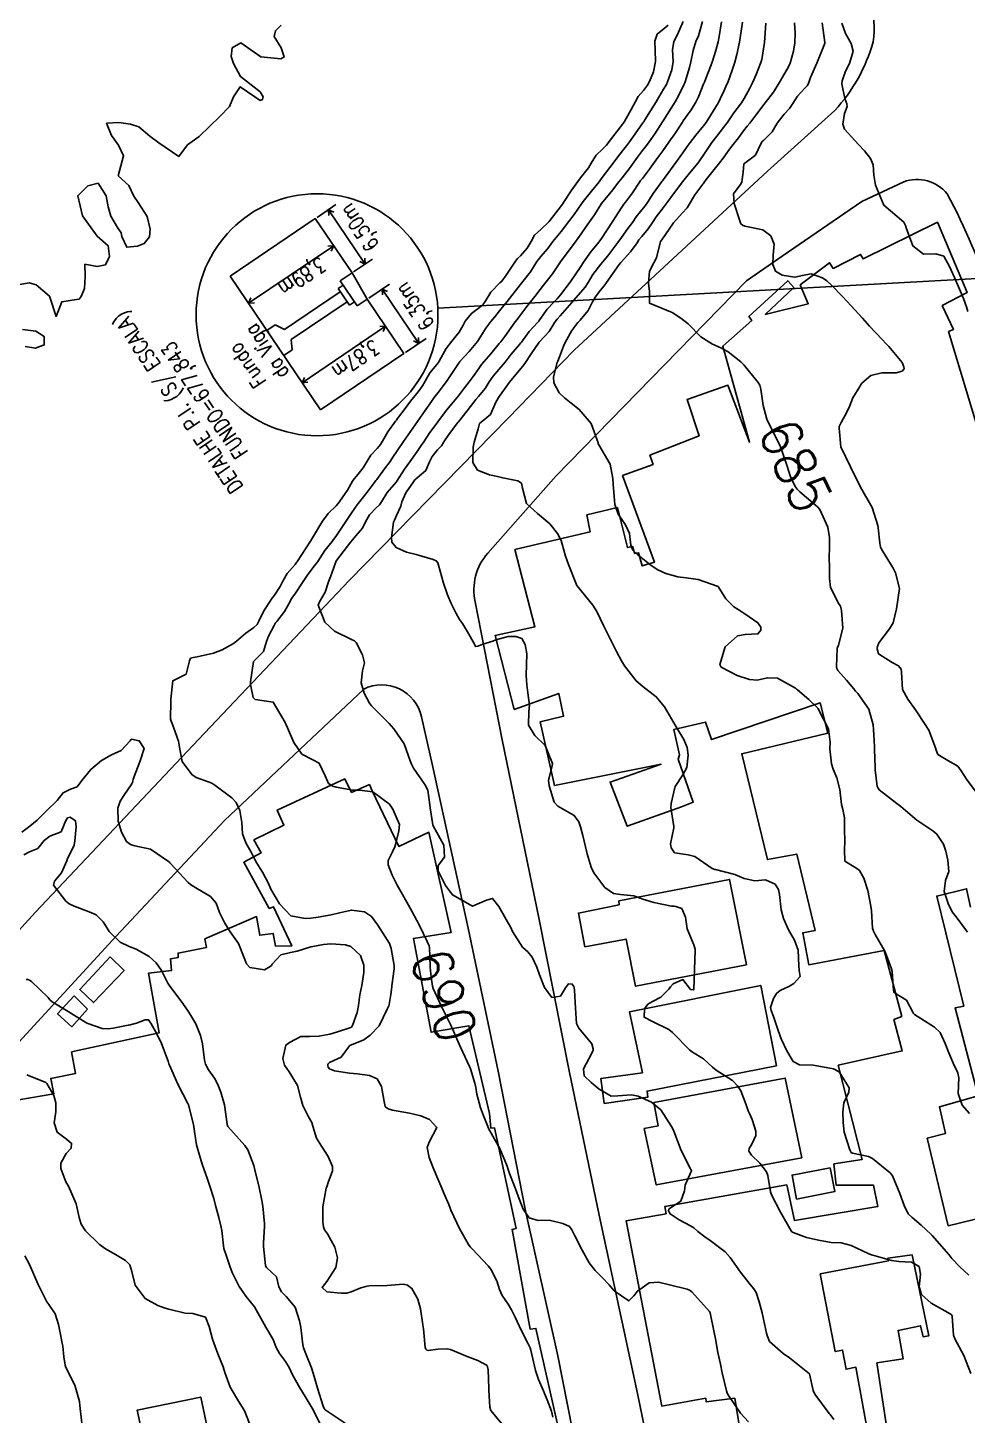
# Model space of a CAD drawing. Header units: metres. Extents: x 292545 to 299085, y 7450245 to 7463078.
# Drawn here: x 296655.1 to 296748.4, y 7454028.7 to 7454166.3 of the extents above; entities that cross this region are included whole.
import ezdxf
from ezdxf.enums import TextEntityAlignment as Align

# ---------------------------------------------------------------- set-up
doc = ezdxf.new("R2010")
doc.units = ezdxf.units.M
doc.linetypes.add('CONTINUO', pattern=[0])
for name, color, linetype in [('Cotas', 45, 'Continuous'), ('Curvas de Nivel 1m', 11, 'Continuous'), ('Curvas de Nivel 5m', 15, 'Continuous'), ('Edificações', 30, 'Continuous'), ('TEXTO', 45, 'Continuous'), ('Vias Primárias', 230, 'Continuous')]:
    doc.layers.add(name, color=color, linetype=linetype)
doc.styles.add('ROMANS', font='romans', dxfattribs={"height": 0.2})
doc.styles.add('Style-STANDARD', font='STANDARD.shx')

msp = doc.modelspace()

# ---------------------------------------------------------------- linework, layer by layer
at = {"layer": 'Curvas de Nivel 1m', "flags": 128}
for points, elevation in [([(296680.29, 7454166.6), (296679.71, 7454166.03), (296679.58, 7454165.45), (296680.27, 7454164.34), (296680.59, 7454163.43), (296680.25, 7454163.24), (296678.25, 7454163.46), (296676.27, 7454164.82), (296675.43, 7454164.33), (296675.33, 7454163.49), (296675.54, 7454162.78), (296676.23, 7454161.48), (296678.21, 7454159.96), (296678.5, 7454159.46), (296678.44, 7454159.22), (296678.2, 7454159.12), (296677.67, 7454159.47), (296676.22, 7454160.48), (296675.56, 7454159.49), (296675.17, 7454158.52), (296674.18, 7454157.51), (296673.17, 7454156.52), (296672.16, 7454155.53), (296670.98, 7454154.71), (296670.13, 7454153.56), (296668.15, 7454154.91), (296667.26, 7454155.59), (296666.17, 7454156.5), (296665.34, 7454156.78), (296664.18, 7454156.93), (296662.95, 7454156.86), (296663.43, 7454155.64), (296664.15, 7454154.69), (296664.64, 7454153.62), (296664.11, 7454151.63), (296665.17, 7454150.68), (296665.67, 7454149.61), (296666.08, 7454148.99), (296667, 7454147.59), (296667.29, 7454146.35), (296667.21, 7454145.59), (296666.69, 7454144.94), (296666.03, 7454144.67), (296664.96, 7454144.55), (296664.48, 7454145.62), (296664.42, 7454146), (296664.05, 7454146.5), (296663.38, 7454147.64), (296663.13, 7454148.58), (296662.93, 7454149.64), (296662.11, 7454150.9), (296661.1, 7454150.66), (296660.09, 7454149.67), (296660.57, 7454147.66), (296662.04, 7454145.65), (296663.1, 7454144.71), (296663.26, 7454143.64), (296662.84, 7454142.81), (296662.01, 7454142.65), (296660.81, 7454142.87), (296660.83, 7454141.67), (296660.77, 7454140.45), (296660.42, 7454139.67), (296660.23, 7454139.42), (296659.97, 7454139.37), (296658.51, 7454139.15), (296657.94, 7454137.7), (296657.3, 7454139.71), (296655.98, 7454140.82), (296655.28, 7454141.03), (296653.98, 7454140.78)], 692), ([(296718.67, 7454166.6), (296718.29, 7454166.25), (296717.58, 7454165.7), (296717.36, 7454164.99), (296717.38, 7454164.11), (296717.42, 7454162.99), (296717.22, 7454161.97), (296716.82, 7454161), (296716.62, 7454160.62), (296716.22, 7454160.09), (296715.71, 7454159.51), (296715.44, 7454159.02), (296715.01, 7454158.21), (296714.33, 7454157.03), (296714.27, 7454156.94), (296714.18, 7454156.81), (296712.84, 7454155.05), (296712.55, 7454154.67), (296712.15, 7454154.27), (296711.53, 7454153.68), (296711.15, 7454153.07), (296710.77, 7454152.43), (296710.12, 7454151.61), (296709.87, 7454151.32), (296709.7, 7454151.08), (296709.04, 7454150.15), (296708.37, 7454149.1), (296708.26, 7454148.92), (296708.08, 7454148.69), (296706.86, 7454147.12), (296706.05, 7454146.31), (296705.43, 7454145.76), (296705.07, 7454145.14), (296704.69, 7454144.48), (296704.02, 7454143.72), (296703.73, 7454143.44), (296703.52, 7454143.16), (296702.62, 7454141.8), (296702.16, 7454141.18), (296701.99, 7454141.01), (296701.07, 7454140.1), (296700.52, 7454139.19), (296700.3, 7454138.86), (296699.96, 7454138.59), (296699.16, 7454138), (296698.55, 7454137.21), (296698.33, 7454136.82), (296697.93, 7454136.14), (296697.21, 7454135.23), (296696.64, 7454134.52), (296695.97, 7454133.25), (296695.89, 7454133.13), (296695.04, 7454132.1), (296694.58, 7454131.26), (296694.32, 7454130.81), (296693.86, 7454130.22), (296693.12, 7454129.28), (296692.57, 7454128.56), (296691.83, 7454127.57), (296691.71, 7454127.42), (296691.61, 7454127.3), (296690.86, 7454126.26), (296690.32, 7454125.31), (296690.13, 7454124.98), (296689.8, 7454124.6), (296689.18, 7454123.94), (296688.82, 7454123.33), (296688.42, 7454122.68), (296687.76, 7454121.86), (296687.51, 7454121.59), (296687.36, 7454121.35), (296686.85, 7454120.46), (296686.11, 7454119.36), (296685.95, 7454119.15), (296685.73, 7454118.91), (296684.93, 7454118.16), (296684.39, 7454117.38), (296684.13, 7454116.95), (296683.69, 7454116.24), (296683.18, 7454115.4), (296682.34, 7454114.08), (296681.89, 7454113.42), (296681.8, 7454113.28), (296681.66, 7454113.1), (296680.88, 7454112.19), (296680.46, 7454111.43), (296680.18, 7454110.89), (296679.62, 7454110.06), (296679.36, 7454109.7), (296679.18, 7454109.44), (296678.57, 7454108.49), (296678.08, 7454107.46), (296677.91, 7454107.14), (296677.58, 7454106.84), (296676.76, 7454106.29), (296675.85, 7454105.49), (296675.56, 7454105.26), (296674.43, 7454104.62), (296673.55, 7454104.29), (296671.94, 7454103.93), (296671.55, 7454103.87), (296671.3, 7454103.79), (296671.18, 7454103.54), (296670.85, 7454102.22), (296669.52, 7454101.56), (296669.34, 7454099.72), (296669.32, 7454099.56), (296669.31, 7454097.73), (296669.37, 7454097.56), (296669.47, 7454097.32), (296670.09, 7454095.55), (296670.22, 7454094.77), (296670.45, 7454093.55), (296671.41, 7454092.25), (296671.84, 7454091.97), (296673.14, 7454091.51), (296673.4, 7454091.39), (296673.69, 7454091.21), (296675.38, 7454089.95), (296675.8, 7454089.49), (296676.17, 7454088.67), (296676.37, 7454087.48), (296676.45, 7454086.37), (296676.79, 7454085.48), (296677.31, 7454084.56), (296677.68, 7454083.83), (296677.87, 7454083.46), (296678.42, 7454082.58), (296679.01, 7454081.44), (296679.27, 7454080.88), (296680.1, 7454079.43), (296681.24, 7454078.23), (296682.66, 7454077.98), (296683.24, 7454078.02), (296683.95, 7454078.1), (296685.24, 7454078.35), (296686.07, 7454078.54), (296687.25, 7454078.8), (296688.55, 7454078.63), (296689.24, 7454078.16), (296689.88, 7454077.31), (296691.03, 7454075.48), (296691.11, 7454075.3), (296691.2, 7454075), (296691.49, 7454073.3), (296691.49, 7454072.99), (296691.26, 7454071.3), (296691.25, 7454071.21), (296691.15, 7454070.42), (296690.99, 7454069.45), (296690.95, 7454069.3), (296690.81, 7454068.99), (296690, 7454067.32), (296689.1, 7454066.39), (296688.48, 7454065.95), (296687.09, 7454065.37), (296687.05, 7454065.35), (296686.22, 7454064.21), (296685.07, 7454063.69), (296684.9, 7454063.54), (296684.9, 7454063.37), (296684.93, 7454063.24), (296685.06, 7454063.07), (296685.56, 7454062.87), (296687.06, 7454062.63), (296687.84, 7454062.56), (296689.05, 7454062.4), (296689.8, 7454062.07), (296690.24, 7454061.31), (296690.5, 7454059.83), (296690.61, 7454059.31), (296690.84, 7454059.13), (296691.01, 7454059.06), (296691.34, 7454058.97), (296693.01, 7454058.66), (296694.14, 7454058.4), (296695, 7454058.03), (296695.73, 7454057.24), (296694.98, 7454055.78), (296694.77, 7454055.26), (296694.96, 7454054.27), (296695.37, 7454053.25), (296695.84, 7454052.15), (296696.21, 7454051.24), (296696.42, 7454050.74), (296696.9, 7454049.6), (296697.05, 7454049.23), (296697.16, 7454048.96), (296697.96, 7454047.22), (296698.86, 7454045.65), (296699.04, 7454045.4), (296699.22, 7454045.2), (296700.83, 7454043.51), (296701.07, 7454043.18), (296701.67, 7454042.03), (296701.95, 7454041.17), (296702.2, 7454040.57), (296702.79, 7454039.71), (296703.14, 7454039.16), (296703.5, 7454038.42), (296704.1, 7454037.15), (296704.74, 7454035.84), (296704.98, 7454035.38), (296705.06, 7454035.14), (296705.15, 7454034.71), (296705.52, 7454033.13), (296705.8, 7454032.23), (296706.3, 7454031.12), (296706.42, 7454030.85), (296706.67, 7454030.23), (296707.1, 7454029.11), (296707.25, 7454028.51)], 691), ([(296722.08, 7454166.94), (296721.68, 7454165.54), (296721.44, 7454164.95), (296721.15, 7454164.07), (296720.94, 7454162.95), (296720.8, 7454162.4), (296720.36, 7454160.96), (296720.33, 7454160.87), (296720.23, 7454160.66), (296719.67, 7454159.5), (296719.37, 7454158.97), (296718.18, 7454157.11), (296718.11, 7454156.99), (296717.35, 7454155.82), (296716.79, 7454155), (296716.52, 7454154.64), (296716.14, 7454154.15), (296715.65, 7454153.5), (296715.3, 7454153.02), (296714.8, 7454152.35), (296714.12, 7454151.45), (296713.8, 7454151.03), (296713.07, 7454150.07), (296712.19, 7454149.06), (296712.08, 7454148.91), (296711.38, 7454147.76), (296710.89, 7454147.07), (296710.54, 7454146.6), (296710.05, 7454145.89), (296709.72, 7454145.41), (296709.48, 7454145.09), (296708.86, 7454144.26), (296708.01, 7454143.11), (296707.19, 7454141.93), (296706.59, 7454141.12), (296706.32, 7454140.79), (296705.99, 7454140.36), (296705.45, 7454139.66), (296705.02, 7454139.14), (296704.55, 7454138.56), (296703.95, 7454137.75), (296703.7, 7454137.4), (296703.51, 7454137.16), (296702.46, 7454135.7), (296702.06, 7454135.18), (296702, 7454135.1), (296701.92, 7454135), (296701.09, 7454134), (296700.4, 7454133.19), (296700.17, 7454132.91), (296699.89, 7454132.53), (296699.33, 7454131.75), (296698.93, 7454131.21), (296698.47, 7454130.61), (296697.86, 7454129.82), (296697.38, 7454129.23), (296696.68, 7454128.4), (296695.84, 7454127.25), (296694.98, 7454126.09), (296694.42, 7454125.26), (296694.17, 7454124.89), (296693.79, 7454124.31), (296693.06, 7454123.28), (296692.52, 7454122.54), (296691.75, 7454121.36), (296691.73, 7454121.32), (296691.71, 7454121.3), (296690.81, 7454120.24), (296690.24, 7454119.31), (296690.05, 7454119), (296689.72, 7454118.7), (296689.03, 7454118.01), (296688.65, 7454117.33), (296688.34, 7454116.69), (296687.69, 7454115.93), (296687.18, 7454115.35), (296685.77, 7454113.48), (296685.71, 7454113.37), (296685.69, 7454113.34), (296685.66, 7454113.24), (296685.16, 7454111.86), (296684.99, 7454111.38), (296684.65, 7454110.35), (296684.08, 7454109.39), (296683.96, 7454109.04), (296684.62, 7454107.38), (296685.58, 7454106.48), (296687.27, 7454105.65), (296687.57, 7454105.51), (296687.71, 7454105.35), (296688.35, 7454104.14), (296688.55, 7454103.33), (296688.34, 7454102.53), (296688.23, 7454101.34), (296688.5, 7454100.34), (296689.05, 7454099.33), (296689.24, 7454099.08), (296689.49, 7454098.85), (296691.01, 7454097.3), (296691.47, 7454096.78), (296692.48, 7454095.29), (296693.09, 7454093.62), (296693.21, 7454093.28), (296693.42, 7454092.89), (296694.54, 7454091.26), (296694.82, 7454090.69), (296695.04, 7454089.25), (296695.07, 7454088.96), (296695.32, 7454087.25), (296695.35, 7454087.15), (296696.43, 7454085.24), (296696.48, 7454084.07), (296695.87, 7454083.24), (296695.85, 7454082.69), (296696.58, 7454081.24), (296697.27, 7454080.31), (296699.25, 7454079.21), (296700.65, 7454079.8), (296701.26, 7454079.96), (296701.87, 7454079.17), (296702.75, 7454077.65), (296703.02, 7454077.16), (296703.23, 7454076.7), (296704.22, 7454075.14), (296704.74, 7454074.68), (296705.19, 7454074.13), (296705.65, 7454073.13), (296705.9, 7454072.4), (296706.4, 7454071.12), (296707.15, 7454070.15), (296707.99, 7454070.26), (296708.48, 7454071.1), (296708.78, 7454071.48), (296709.17, 7454071.46), (296709.32, 7454071.24), (296709.36, 7454071.09), (296709.38, 7454070.87), (296709.47, 7454069.08), (296709.6, 7454067.57), (296709.83, 7454067.08), (296711.09, 7454065.55), (296711.24, 7454065.06), (296711.24, 7454064.9), (296711.08, 7454064.54), (296710.29, 7454063.07), (296710.34, 7454062.36), (296711.05, 7454061.72), (296711.83, 7454061.05), (296713.03, 7454060.35), (296713.69, 7454060.38), (296715.03, 7454060.49), (296715.7, 7454060.35), (296717.02, 7454059.76), (296717.95, 7454058.98), (296719, 7454057.35), (296719.2, 7454056.97), (296719.35, 7454056.61), (296719.96, 7454054.96), (296720.94, 7454053.06), (296720.99, 7454052.99), (296720.99, 7454052.95), (296720.94, 7454052.81), (296720.37, 7454051.51), (296720.31, 7454050.96), (296719.94, 7454049.93), (296718.9, 7454049.26), (296718.73, 7454049.14), (296718.71, 7454048.97), (296718.89, 7454048.67), (296719.77, 7454048.08), (296720.88, 7454047.5), (296721.22, 7454047.29), (296721.62, 7454046.94), (296722.33, 7454046.39), (296722.86, 7454046.03), (296724.35, 7454044.9), (296724.84, 7454044.36), (296725.85, 7454042.89), (296726.81, 7454041.67), (296727.17, 7454041.24), (296727.4, 7454040.87), (296727.71, 7454039.94), (296728, 7454038.86), (296728.15, 7454038.24), (296728.45, 7454036.85), (296728.51, 7454036.61), (296728.74, 7454036.02), (296730.09, 7454034.84), (296730.73, 7454034.38), (296732.7, 7454032.81), (296733.06, 7454031.17), (296733.23, 7454030.8), (296734.65, 7454028.88), (296734.74, 7454028.78), (296735.13, 7454028.29)], 689), ([(296723.96, 7454166.92), (296723.75, 7454165.45), (296723.64, 7454164.92), (296723.42, 7454164.07), (296723.05, 7454162.93), (296722.31, 7454161.02), (296722.28, 7454160.94), (296722.27, 7454160.91), (296722.23, 7454160.83), (296721.69, 7454159.46), (296721.44, 7454158.95), (296720.96, 7454158.18), (296720.18, 7454157.08), (296720.1, 7454156.96), (296719.33, 7454155.81), (296718.76, 7454154.98), (296718.14, 7454154.13), (296717.67, 7454153.47), (296717.32, 7454153), (296716.82, 7454152.31), (296716.12, 7454151.39), (296715.95, 7454151.18), (296715.84, 7454151.01), (296715.15, 7454149.97), (296714.43, 7454149.03), (296714.28, 7454148.83), (296714.08, 7454148.54), (296713.11, 7454147.04), (296712.05, 7454145.41), (296711.9, 7454145.2), (296711.79, 7454145.06), (296710.99, 7454144.11), (296710.29, 7454143.08), (296710.18, 7454142.9), (296710.01, 7454142.64), (296708.94, 7454141.1), (296707.98, 7454139.83), (296707.66, 7454139.43), (296707.35, 7454139.12), (296706.68, 7454138.41), (296705.95, 7454137.39), (296705.84, 7454137.23), (296705.75, 7454137.13), (296704.88, 7454136.2), (296704.12, 7454135.15), (296704.04, 7454135.03), (296703.92, 7454134.9), (296703.1, 7454133.96), (296702.5, 7454133.17), (296701.89, 7454132.42), (296701.31, 7454131.76), (296700.92, 7454131.19), (296700.51, 7454130.55), (296699.86, 7454129.76), (296699.6, 7454129.46), (296699.4, 7454129.2), (296698.73, 7454128.32), (296697.86, 7454127.23), (296697.82, 7454127.18), (296696.98, 7454126.07), (296696.42, 7454125.24), (296696.18, 7454124.87), (296695.79, 7454124.45), (296695.26, 7454123.79), (296695.01, 7454123.26), (296694.63, 7454122.4), (296693.76, 7454121.68), (296693.55, 7454121.48), (296693.4, 7454121.28), (296692.65, 7454120.2), (296692.25, 7454119.29), (296692.14, 7454118.88), (296691.71, 7454117.94), (296691.51, 7454117.5), (296691.44, 7454117.3), (296691.23, 7454115.76), (296691.27, 7454115.3), (296691.68, 7454114.77), (296692.71, 7454114.32), (296693.67, 7454114.08), (296695.35, 7454113.57), (296695.66, 7454113.44), (296695.82, 7454113.25), (296695.9, 7454113.01), (296696.38, 7454111.24), (296696.79, 7454110.07), (296697.15, 7454109.23), (296697.6, 7454108.3), (296697.99, 7454107.62), (296698.26, 7454107.22), (296698.78, 7454106.41), (296699.46, 7454105.2), (296699.49, 7454105.13), (296699.56, 7454104.95), (296699.78, 7454104.98), (296700.3, 7454105.19), (296701.27, 7454105.48), (296701.57, 7454105.6), (296702.8, 7454105.94), (296703.57, 7454105.94), (296704.16, 7454105.75), (296704.5, 7454105.15), (296704.64, 7454104.23), (296704.62, 7454103.14), (296704.6, 7454102.07), (296704.66, 7454101.14), (296704.74, 7454100.37), (296704.91, 7454099.14), (296704.85, 7454098.5), (296704.83, 7454097.14), (296705.46, 7454096.12), (296706.49, 7454095.12), (296707.19, 7454093.34), (296707.17, 7454093.11), (296706.82, 7454091.7), (296706.88, 7454091.12), (296707.38, 7454089.51), (296707.73, 7454089.11), (296709.36, 7454088.2), (296709.82, 7454087.55), (296709.97, 7454087.08), (296710.21, 7454086.21), (296710.48, 7454085.07), (296710.63, 7454084.38), (296711.03, 7454083.06), (296711.29, 7454082.49), (296712.38, 7454081.05), (296713.27, 7454080.45), (296713.96, 7454080.34), (296715.27, 7454080.23), (296716.16, 7454079.9), (296717.26, 7454079.56), (296719.02, 7454079.2), (296719.26, 7454079.18), (296719.45, 7454079.17), (296720.03, 7454078.96), (296720.39, 7454078.09), (296720.56, 7454076.95), (296721.21, 7454075.36), (296721.35, 7454074.94), (296721.37, 7454074.77), (296721.29, 7454072.94), (296721.28, 7454072.84), (296721.21, 7454070.94), (296721.2, 7454070.9), (296721.16, 7454070.89), (296720.9, 7454070.94), (296720.14, 7454071.92), (296719.17, 7454071.5), (296718.92, 7454071.21), (296718.76, 7454070.97), (296717.95, 7454070.18), (296717.14, 7454069.75), (296716.67, 7454069.47), (296716.33, 7454069), (296716.3, 7454068.18), (296717.12, 7454067.75), (296718.73, 7454066.97), (296719.11, 7454066.66), (296720.79, 7454064.95), (296721.08, 7454064.72), (296722.18, 7454064.04), (296723.07, 7454063.21), (296723.45, 7454062.92), (296725.05, 7454061.9), (296725.55, 7454061.39), (296725.89, 7454060.89), (296726.41, 7454059.49), (296726.63, 7454058.88), (296726.75, 7454058.62), (296727, 7454058.02), (296727.37, 7454056.87), (296727.39, 7454056.46), (296726.97, 7454055.58), (296726.7, 7454055.15), (296726.68, 7454054.88), (296726.96, 7454054.51), (296727.79, 7454053.7), (296728.44, 7454052.86), (296728.57, 7454052.49), (296728.82, 7454050.85), (296728.92, 7454050.56), (296729.82, 7454048.84), (296730.87, 7454046.98), (296730.95, 7454046.9), (296731.08, 7454046.83), (296732.39, 7454046.33), (296732.87, 7454046.23), (296733.58, 7454046.08), (296734.86, 7454045.84), (296735.84, 7454045.79), (296736.85, 7454045.54), (296738.52, 7454044.73), (296738.74, 7454044.63), (296738.84, 7454044.6), (296739, 7454044.57), (296740.84, 7454044.05), (296741.58, 7454043.95), (296742.83, 7454043.9), (296743.6, 7454043.45), (296743.71, 7454042.68), (296743.58, 7454041.45), (296743.83, 7454040.67), (296744.79, 7454039.82), (296746.67, 7454038.75), (296746.77, 7454038.69), (296746.84, 7454038.64), (296746.87, 7454038.54), (296746.99, 7454036.64), (296747.11, 7454036.27), (296748.02, 7454034.63), (296748.71, 7454032.83)], 688), ([(296726.06, 7454166.89), (296725.83, 7454165.34), (296725.75, 7454164.9), (296725.49, 7454163.66), (296725.29, 7454162.9), (296725.03, 7454162.11), (296724.59, 7454160.91), (296724.48, 7454160.66), (296724.22, 7454160.12), (296723.84, 7454159.28), (296723.66, 7454158.92), (296722.89, 7454157.63), (296722.44, 7454156.94), (296722.33, 7454156.78), (296722.18, 7454156.59), (296721.42, 7454155.69), (296720.85, 7454154.95), (296720.57, 7454154.54), (296720.14, 7454153.93), (296719.45, 7454152.97), (296718.11, 7454151.16), (296718.04, 7454151.07), (296717.99, 7454150.99), (296717.2, 7454149.9), (296716.62, 7454149), (296716.4, 7454148.68), (296716.08, 7454148.26), (296715.52, 7454147.56), (296715.13, 7454147.02), (296714.68, 7454146.4), (296714.05, 7454145.52), (296713.69, 7454145.04), (296712.68, 7454143.7), (296712.17, 7454143.06), (296712.01, 7454142.87), (296711.22, 7454141.85), (296710.75, 7454141.07), (296710.45, 7454140.61), (296709.98, 7454140.08), (296709.11, 7454139.09), (296707.95, 7454137.75), (296707.65, 7454137.41), (296707.45, 7454137.11), (296706.86, 7454136.2), (296705.92, 7454135.19), (296705.89, 7454135.16), (296705.87, 7454135.13), (296705.08, 7454133.97), (296704.51, 7454133.14), (296704.26, 7454132.77), (296703.88, 7454132.33), (296702.92, 7454131.16), (296701.86, 7454129.64), (296701.67, 7454129.37), (296701.58, 7454129.18), (296701.04, 7454127.98), (296700.12, 7454127.2), (296699.96, 7454127.06), (296699.82, 7454126.53), (296699.44, 7454125.21), (296699.32, 7454124.73), (296699.3, 7454123.21), (296699.77, 7454122.45), (296700.96, 7454121.99), (296701.76, 7454121.8), (296702.26, 7454121.68), (296703.76, 7454121.37), (296704.12, 7454121.15), (296704.24, 7454120.65), (296704.63, 7454119.14), (296705.72, 7454118.16), (296706.95, 7454117.12), (296707.69, 7454116.16), (296708.05, 7454115.47), (296708.17, 7454115.1), (296708.48, 7454113.9), (296708.8, 7454113.09), (296709.54, 7454111.18), (296709.57, 7454111.08), (296709.59, 7454111.04), (296709.63, 7454110.99), (296711.22, 7454109.06), (296711.6, 7454108.44), (296712.26, 7454107.05), (296712.95, 7454105.66), (296713.27, 7454105.04), (296713.56, 7454104.46), (296714.04, 7454103.53), (296714.35, 7454103.03), (296715.52, 7454101.56), (296716.16, 7454101), (296717.5, 7454099.97), (296718.32, 7454098.98), (296719.46, 7454096.97), (296720.23, 7454095.74), (296720.55, 7454094.95), (296720.65, 7454094.16), (296720.53, 7454092.95), (296720.15, 7454092.22), (296719.39, 7454091.07), (296719.36, 7454091.01), (296719.35, 7454090.97), (296718.98, 7454089.37), (296718.96, 7454088.97), (296719.24, 7454087.09), (296719.24, 7454086.97), (296718.92, 7454085.38), (296718.97, 7454084.97), (296719.32, 7454084.49), (296720.65, 7454084.28), (296721.31, 7454084.11), (296723.04, 7454082.92), (296723.3, 7454082.84), (296723.39, 7454082.83), (296725.29, 7454082.34), (296726.23, 7454081.95), (296727.29, 7454081.71), (296728.33, 7454081.82), (296729.28, 7454081.38), (296729.63, 7454080.85), (296729.74, 7454080.37), (296729.89, 7454078.84), (296730.13, 7454077.96), (296730.61, 7454076.84), (296731.22, 7454075.83), (296731.59, 7454074.82), (296731.63, 7454073.27), (296731.68, 7454072.82), (296731.76, 7454072.23), (296731.16, 7454071.53), (296730.72, 7454071.27), (296729.8, 7454070.84), (296729.44, 7454070.55), (296729.14, 7454070.03), (296728.84, 7454069.15), (296728.91, 7454068.85), (296729.13, 7454068.26), (296729.59, 7454066.85), (296729.89, 7454066.05), (296730.45, 7454064.84), (296731.07, 7454063.79), (296731.7, 7454063.46), (296733.07, 7454063.41), (296734.71, 7454063.14), (296735.07, 7454063.05), (296735.63, 7454062.77), (296736.63, 7454061.18), (296736.6, 7454060.76), (296736.11, 7454059.68), (296736.02, 7454058.77), (296736.04, 7454057.73), (296736.15, 7454056.77), (296736.71, 7454055.02), (296736.84, 7454054.76), (296736.96, 7454054.68), (296738.57, 7454054.35), (296738.96, 7454054.18), (296740.75, 7454052.71), (296740.94, 7454052.46), (296741.65, 7454050.7), (296742.09, 7454049.51), (296742.5, 7454048.69), (296742.89, 7454048.3), (296743.77, 7454047.56), (296744.73, 7454046.66), (296744.87, 7454046.52), (296746.53, 7454044.64), (296746.84, 7454044.26), (296747.62, 7454043.42), (296748.5, 7454042.61)], 687), ([(296728.38, 7454166.79), (296728.28, 7454165.32), (296728.25, 7454164.9), (296728.25, 7454164.87), (296727.96, 7454163.17), (296727.87, 7454162.87), (296727.42, 7454161.7), (296727.06, 7454160.88), (296726.77, 7454160.34), (296726.21, 7454159.32), (296726.06, 7454159.03), (296725.97, 7454158.89), (296725.21, 7454157.88), (296724.52, 7454156.91), (296724.38, 7454156.71), (296724.18, 7454156.45), (296723.5, 7454155.58), (296723.02, 7454154.93), (296722.14, 7454153.65), (296721.85, 7454153.23), (296721.64, 7454152.94), (296720.97, 7454152.11), (296720.11, 7454151.04), (296720.05, 7454150.96), (296719.22, 7454149.84), (296718.58, 7454148.98), (296718.08, 7454148.32), (296717.5, 7454147.56), (296717.12, 7454147), (296716.68, 7454146.38), (296716.05, 7454145.62), (296715.77, 7454145.28), (296715.59, 7454145.01), (296714.95, 7454144.1), (296714.01, 7454143.07), (296713.98, 7454143.03), (296713.83, 7454142.85), (296712.55, 7454141.05), (296712.32, 7454140.73), (296711.98, 7454140.3), (296711.45, 7454139.59), (296711.13, 7454139.07), (296710.74, 7454138.29), (296709.95, 7454137.33), (296709.72, 7454137.08), (296709.13, 7454136.29), (296708.45, 7454135.1), (296708.29, 7454134.73), (296707.9, 7454133.7), (296707.74, 7454133.27), (296707.68, 7454133.11), (296707.3, 7454131.7), (296707.33, 7454131.12), (296707.86, 7454130.12), (296708.39, 7454129.63), (296709.07, 7454129.09), (296709.84, 7454128.46), (296711.03, 7454127.07), (296711.72, 7454125.14), (296711.74, 7454125.06), (296711.8, 7454124.95), (296712.93, 7454123.05), (296713.18, 7454121.62), (296713.23, 7454121.05), (296713.36, 7454119.42), (296713.4, 7454119.04), (296713.72, 7454118.07), (296714.43, 7454117.03), (296714.84, 7454116.17), (296714.96, 7454115.02), (296715.18, 7454114.52), (296715.67, 7454114.03), (296716.98, 7454113), (296717.66, 7454112.56), (296718.45, 7454112.18), (296719.64, 7454111.86), (296720.46, 7454111.78), (296721.64, 7454111.61), (296723.63, 7454110.92), (296724.39, 7454109.68), (296725.21, 7454108.9), (296725.61, 7454108.61), (296726.27, 7454108.21), (296727.59, 7454107.3), (296727.87, 7454106.87), (296727.87, 7454106.58), (296727.58, 7454106.2), (296726.32, 7454106.14), (296725.57, 7454106.02), (296724.32, 7454104.91), (296723.79, 7454103.16), (296723.95, 7454102.91), (296725.53, 7454102.09), (296726.74, 7454101.67), (296727.52, 7454101.63), (296728.53, 7454101.86), (296729.53, 7454101.8), (296731.31, 7454100.82), (296731.42, 7454100.73), (296731.51, 7454100.65), (296732.63, 7454099.68), (296733.49, 7454098.88), (296733.55, 7454098.8), (296733.64, 7454098.65), (296734.58, 7454096.79), (296734.76, 7454095.48), (296734.71, 7454094.79), (296734.9, 7454093.32), (296735.05, 7454092.78), (296735.41, 7454091.94), (296735.71, 7454090.78), (296735.89, 7454089.28), (296736, 7454088.77), (296736.17, 7454087.96), (296736.17, 7454086.77), (296736.22, 7454085.65), (296736.17, 7454084.77), (296736.21, 7454083.67), (296737.31, 7454083.01), (296737.65, 7454082.75), (296738.08, 7454081.96), (296738.5, 7454080.74), (296738.8, 7454079.19), (296738.85, 7454078.73), (296738.96, 7454077.01), (296739.04, 7454076.73), (296739.23, 7454076.38), (296740.17, 7454074.72), (296740.82, 7454073.08), (296740.89, 7454072.71), (296741.03, 7454070.83), (296741.07, 7454070.71), (296741.15, 7454070.6), (296742.32, 7454069.87), (296742.94, 7454068.68), (296743.01, 7454068.56), (296743.13, 7454068.45), (296743.74, 7454068.06), (296745.12, 7454067.21), (296745.66, 7454066.65), (296746.16, 7454065.59), (296746.53, 7454064.65), (296747.07, 7454063.39), (296747.31, 7454062.88), (296747.42, 7454062.63), (296747.51, 7454062.18), (296747.44, 7454060.63), (296747.85, 7454059.45), (296748.58, 7454058.62)], 686), ([(296733.95, 7454166.8), (296734.21, 7454164.85), (296734.21, 7454164.79), (296734.19, 7454164.71), (296733.42, 7454162.8), (296732.81, 7454161.38), (296732.59, 7454160.81), (296732.47, 7454160.57), (296732.23, 7454160.32), (296731.5, 7454159.54), (296731.06, 7454158.83), (296730.72, 7454158.31), (296730.19, 7454157.76), (296729.49, 7454156.85), (296729.01, 7454156.02), (296728.16, 7454155.19), (296728, 7454155.03), (296727.92, 7454154.87), (296727.34, 7454153.68), (296726.28, 7454152.89), (296726.2, 7454152.82), (296726.12, 7454152.01), (296725.98, 7454151.03), (296725.92, 7454150.89), (296725.15, 7454149.85), (296725.24, 7454148.9), (296725.79, 7454147.17), (296725.89, 7454146.89), (296726.06, 7454146.73), (296726.3, 7454146.64), (296728.06, 7454146.27), (296728.88, 7454145.68), (296729.2, 7454144.85), (296729.11, 7454143.77), (296729.05, 7454142.85), (296729.34, 7454142.18), (296730, 7454141.79), (296731.25, 7454141.58), (296732, 7454141.77), (296732.88, 7454141.93), (296734, 7454141.52), (296734.41, 7454141.21), (296734.87, 7454140.79), (296735.98, 7454139.68), (296736.82, 7454138.76), (296737.95, 7454137.53), (296738.67, 7454136.74), (296739.93, 7454135.37), (296740.25, 7454135.05), (296740.58, 7454134.72), (296741.9, 7454133.12), (296742.07, 7454132.7), (296742.08, 7454132.51), (296741.89, 7454132.25), (296741.29, 7454132.11), (296739.89, 7454132.09), (296738.79, 7454131.84), (296737.88, 7454131.07), (296737.76, 7454130.86), (296737.7, 7454130.75), (296737, 7454129.61), (296736.66, 7454128.76), (296736.41, 7454128.19), (296735.83, 7454127.18), (296735.66, 7454126.77), (296735.66, 7454126.61), (296735.8, 7454124.77), (296736.76, 7454122.76), (296737.75, 7454120.75), (296738.92, 7454118.74), (296739.47, 7454116.97), (296739.5, 7454116.73), (296739.69, 7454115.19), (296739.75, 7454114.8), (296739.78, 7454114.73), (296739.96, 7454114.44), (296741.02, 7454112.71), (296741.22, 7454112.27), (296741.63, 7454110.7), (296741.35, 7454108.7), (296741.01, 7454107.29), (296740.65, 7454106.71), (296739.57, 7454105.33), (296739.43, 7454104.86), (296739.42, 7454104.73), (296739.56, 7454104.21), (296740.9, 7454103.35), (296741.54, 7454103.03), (296741.81, 7454102.7), (296741.82, 7454102.4), (296741.93, 7454100.7), (296742.47, 7454099.73), (296743.21, 7454098.68), (296743.49, 7454098.27), (296744.55, 7454096.67), (296745.21, 7454094.9), (296745.27, 7454094.66), (296745.44, 7454094.25), (296746.43, 7454093.65), (296747.43, 7454093.07), (296747.75, 7454092.63), (296748.34, 7454091.69), (296749.16, 7454090.61)], 684), ([(296735.91, 7454166.77), (296736.29, 7454165.77), (296736.85, 7454164.76), (296737.04, 7454163.99), (296736.67, 7454162.77), (296736.52, 7454162.49), (296736.24, 7454161.92), (296735.94, 7454161.06), (296735.9, 7454160.77), (296736.21, 7454159.31), (296736.41, 7454158.77), (296736.44, 7454158.53), (296736.19, 7454157.83), (296736.01, 7454156.77), (296736.18, 7454156.28), (296737.55, 7454154.76), (296738.15, 7454154.13), (296738.76, 7454153.37), (296739.01, 7454152.74), (296739.08, 7454151.7), (296739.24, 7454150.73), (296740.08, 7454148.72), (296742.07, 7454147.03), (296742.24, 7454146.7), (296742.28, 7454146.48), (296742.95, 7454144.69), (296744.02, 7454143.86), (296745.25, 7454143.89), (296746.02, 7454143.66), (296746.59, 7454142.64), (296747.1, 7454141.54), (296747.49, 7454140.64), (296747.98, 7454139.46), (296748.27, 7454138.63), (296748.42, 7454138.17)], 683), ([(296654.6, 7454136.41), (296655.93, 7454136.22), (296656.76, 7454135.71), (296656.77, 7454134.86), (296655.91, 7454134.54), (296654.88, 7454134.71)], 692), ([(296654.55, 7454086.53), (296655.35, 7454087.12), (296656.08, 7454087.72), (296657.37, 7454089), (296657.73, 7454089.34), (296658.06, 7454089.69), (296658.64, 7454090.43), (296659.39, 7454090.79), (296660.03, 7454091.03), (296660.51, 7454091.67), (296661.41, 7454092.74), (296662.46, 7454093.64), (296663.43, 7454094.21), (296664.42, 7454094.64), (296665.29, 7454095.61), (296665.35, 7454095.71), (296665.44, 7454095.75), (296666.2, 7454095.6), (296666.68, 7454094.84), (296666.28, 7454093.6), (296665.61, 7454091.81), (296665.57, 7454091.61), (296665.54, 7454091.47), (296665.4, 7454091.23), (296664.73, 7454090.26), (296664.31, 7454089.62), (296664.07, 7454088.91), (296664.1, 7454087.62), (296664.43, 7454086.53), (296664.94, 7454085.61), (296665.33, 7454085.3), (296665.75, 7454085.19), (296667.32, 7454084.85), (296669.19, 7454083.56), (296669.24, 7454083.5), (296669.3, 7454083.44), (296671.06, 7454081.54), (296671.28, 7454081.35), (296671.8, 7454081.01), (296673.26, 7454080.16), (296673.83, 7454079.5), (296674.17, 7454078.57), (296674.69, 7454077.5), (296675.22, 7454076.66), (296676.06, 7454075.48), (296676.61, 7454074.06), (296676.84, 7454073.47), (296677.18, 7454073.1), (296678.62, 7454072.89), (296679.18, 7454073.22), (296679.31, 7454073.31), (296679.39, 7454073.44), (296680.25, 7454074.38), (296681.2, 7454074.59), (296681.88, 7454074.73), (296683.21, 7454075.15), (296683.41, 7454075.19), (296684.49, 7454075.38), (296685.21, 7454075.45), (296686.66, 7454075.36), (296687.2, 7454075.18), (296688.16, 7454074.3), (296688.48, 7454073.33), (296688.48, 7454072.63), (296688.29, 7454071.34), (296688.09, 7454070.4), (296687.95, 7454069.34), (296687.82, 7454068.65), (296687.36, 7454067.35), (296687.25, 7454067.21), (296687.11, 7454067.13), (296685.78, 7454066.69), (296685.1, 7454066.51), (296684.02, 7454066.3), (296683.1, 7454066.28), (296682.23, 7454066.28), (296681.1, 7454065.66), (296680.96, 7454065.56), (296680.75, 7454065.42), (296680.43, 7454064.07), (296680.61, 7454063.42), (296681.06, 7454062.78), (296681.9, 7454061.41), (296682.2, 7454060.24), (296682.43, 7454059.41), (296683, 7454058.3), (296683.33, 7454057.73), (296683.43, 7454057.39), (296683.79, 7454056.2), (296684.28, 7454055.38), (296684.96, 7454054.36), (296685.39, 7454053.37), (296685.37, 7454052.93), (296684.93, 7454051.79), (296684.8, 7454051.37), (296684.76, 7454051.21), (296684.42, 7454049.38), (296684.4, 7454047.85), (296684.48, 7454047.38), (296684.59, 7454047.09), (296684.87, 7454046.69), (296685.62, 7454045.36), (296685.87, 7454044.33), (296685.71, 7454043.36), (296684.81, 7454041.96), (296684.34, 7454041.38), (296684.8, 7454040.95), (296686.24, 7454040.8), (296686.8, 7454040.81), (296687.21, 7454040.93), (296688.18, 7454041.34), (296688.68, 7454041.46), (296688.8, 7454041.49), (296689, 7454041.52), (296690.81, 7454041.58), (296692.4, 7454041.69), (296692.81, 7454041.61), (296693.26, 7454041.28), (296693.83, 7454040.23), (296694.09, 7454039.27), (296694.35, 7454037.68), (296694.39, 7454037.26), (296694.57, 7454035.43), (296694.63, 7454035.26), (296694.73, 7454035.17), (296694.86, 7454035.13), (296695.82, 7454035.24), (296696.73, 7454035.3), (296697.08, 7454035.23), (296698.72, 7454034.52), (296699.78, 7454034.13), (296700.71, 7454033.63), (296700.81, 7454033.19), (296700.87, 7454031.38), (296700.88, 7454031.19), (296700.98, 7454029.5), (296701.09, 7454029.18), (296702.63, 7454027.27)], 692), ([(296654.74, 7454084.3), (296655.32, 7454084.6), (296656.12, 7454084.92), (296656.77, 7454085.71), (296657.34, 7454086.14), (296658.45, 7454086.58), (296658.93, 7454087.68), (296659.09, 7454087.95), (296659.36, 7454088.02), (296659.86, 7454087.67), (296659.95, 7454087.07), (296659.81, 7454085.68), (296659.74, 7454085.26), (296659.31, 7454084.35), (296659.07, 7454083.92), (296659.02, 7454083.68), (296658.49, 7454082.49), (296657.79, 7454081.69), (296657.7, 7454081.27), (296658.92, 7454079.68), (296659.25, 7454079.43), (296659.73, 7454079.19), (296661.24, 7454078.62), (296661.93, 7454078.34), (296662.63, 7454077.64), (296662.86, 7454077.27), (296663.22, 7454076.68), (296664.29, 7454075.62), (296665.21, 7454075.19), (296665.88, 7454074.93), (296667.19, 7454074.22), (296667.87, 7454073.58), (296668.41, 7454072.81), (296669.03, 7454071.56), (296669.16, 7454071.35), (296670.53, 7454069.55), (296671.12, 7454068.69), (296671.81, 7454067.53), (296672.26, 7454066.37), (296672.47, 7454065.53), (296672.68, 7454063.91), (296672.77, 7454063.52), (296673.06, 7454062.96), (296673.66, 7454062.12), (296673.98, 7454061.51), (296674.29, 7454060.76), (296674.67, 7454059.5), (296674.91, 7454057.57), (296674.93, 7454057.49), (296674.94, 7454057.44), (296674.99, 7454057.34), (296676.67, 7454055.47), (296676.97, 7454055.03), (296677.56, 7454053.46), (296677.78, 7454052.61), (296678.06, 7454051.46), (296678.37, 7454049.99), (296678.45, 7454049.45), (296678.63, 7454047.7), (296678.63, 7454047.45), (296678.53, 7454045.78), (296678.52, 7454045.45), (296678.72, 7454043.56), (296678.75, 7454043.45), (296678.82, 7454043.37), (296679.81, 7454042.43), (296680.06, 7454041.43), (296680.31, 7454040.94), (296680.79, 7454040.47), (296681.66, 7454039.41), (296682.11, 7454038.06), (296682.23, 7454037.41), (296682.44, 7454035.7), (296682.49, 7454035.4), (296682.73, 7454034.78), (296683.3, 7454033.39), (296683.54, 7454032.55), (296683.89, 7454031.39), (296684.46, 7454029.59), (296684.55, 7454029.38), (296684.66, 7454029.23), (296685.14, 7454028.89), (296686.64, 7454027.91)], 693), ([(296654.97, 7454071.93), (296655.16, 7454071.91), (296655.3, 7454071.87), (296655.51, 7454071.73), (296657.15, 7454070.13), (296657.34, 7454069.9), (296657.55, 7454069.7), (296659.13, 7454068.74), (296660.91, 7454067.66), (296661.11, 7454067.55), (296662.53, 7454067.06), (296663.11, 7454067.03), (296663.62, 7454067.11), (296665.11, 7454067.38), (296665.3, 7454067.42), (296665.93, 7454067.6), (296666.8, 7454067.91), (296667.12, 7454067.92), (296667.26, 7454067.73), (296667.34, 7454067.59), (296667.99, 7454066.47), (296668.4, 7454065.57), (296669.07, 7454063.83), (296669.15, 7454063.56), (296669.19, 7454063.43), (296670.03, 7454061.55), (296671.02, 7454059.61), (296671.06, 7454059.54), (296671.07, 7454059.49), (296671.57, 7454057.53), (296671.69, 7454056.83), (296671.89, 7454055.53), (296672.23, 7454054.25), (296672.47, 7454053.52), (296672.93, 7454052.2), (296673.11, 7454051.71), (296673.18, 7454051.52), (296673.59, 7454050.19), (296673.78, 7454049.51), (296674.09, 7454048.3), (296674.31, 7454047.5), (296674.4, 7454047.03), (296674.55, 7454045.49), (296674.6, 7454045.24), (296674.84, 7454044.48), (296675.18, 7454043.49), (296675.43, 7454042.87), (296676.1, 7454041.48), (296676.79, 7454040.52), (296677.64, 7454039.46), (296678.75, 7454037.45), (296679.5, 7454036.2), (296679.79, 7454035.43), (296680.13, 7454034.84), (296680.72, 7454034.04), (296681.06, 7454033.42), (296681.4, 7454032.71), (296682.12, 7454031.41), (296682.67, 7454030.55), (296683.34, 7454029.39), (296684.16, 7454027.86)], 694), ([(296654.84, 7454044.51), (296655.28, 7454043.73), (296655.64, 7454042.9), (296656.15, 7454041.72), (296656.79, 7454040.42), (296657.04, 7454039.96), (296657.22, 7454039.7), (296657.84, 7454038.77), (296658.19, 7454037.69), (296658.28, 7454037.22), (296658.6, 7454035.68), (296658.61, 7454035.56), (296658.72, 7454034.49), (296658.84, 7454033.68), (296658.93, 7454033.45), (296659.8, 7454031.67), (296660.26, 7454030.07), (296660.32, 7454029.66), (296660.35, 7454029.36), (296660.53, 7454027.66)], 696)]:
    msp.add_lwpolyline(points, dxfattribs=dict(at, elevation=elevation))
at = {"layer": 'Curvas de Nivel 5m', "flags": 128}
for points, elevation in [([(296720.18, 7454166.96), (296719.6, 7454165.65), (296719.24, 7454164.97), (296719.1, 7454164.14), (296719.16, 7454162.97), (296719.05, 7454162.17), (296718.62, 7454160.98), (296718.5, 7454160.71), (296718.22, 7454160.23), (296717.76, 7454159.44), (296717.48, 7454158.99), (296716.37, 7454157.19), (296716.26, 7454157.01), (296716.23, 7454156.97), (296716.18, 7454156.89), (296715.39, 7454155.79), (296714.84, 7454155.02), (296714.55, 7454154.63), (296714.15, 7454154.11), (296713.67, 7454153.51), (296713.31, 7454153.04), (296712.12, 7454151.46), (296711.95, 7454151.23), (296711.82, 7454151.06), (296711.06, 7454150.11), (296710.25, 7454149.08), (296710.18, 7454148.98), (296710.08, 7454148.85), (296709.34, 7454147.82), (296708.8, 7454147.09), (296708.49, 7454146.67), (296708.05, 7454146.13), (296707.25, 7454145.11), (296706.73, 7454144.43), (296706.02, 7454143.61), (296705.8, 7454143.35), (296705.66, 7454143.13), (296705.01, 7454142.13), (296704.26, 7454141.15), (296704.14, 7454141), (296703.99, 7454140.82), (296702.69, 7454139.17), (296702.37, 7454138.77), (296701.96, 7454138.25), (296701.47, 7454137.66), (296701.07, 7454137.19), (296700.59, 7454136.54), (296699.93, 7454135.48), (296699.82, 7454135.3), (296699.75, 7454135.2), (296698.92, 7454134.2), (296698.02, 7454133.22), (296697.96, 7454133.15), (296697.89, 7454133.04), (296696.68, 7454131.24), (296695.86, 7454130.16), (296695.47, 7454129.64), (296695.19, 7454129.26), (296694.64, 7454128.46), (296693.82, 7454127.27), (296692.41, 7454125.29), (296691.79, 7454124.37), (296691.37, 7454123.72), (296691.08, 7454123.31), (296690.52, 7454122.57), (296689.76, 7454121.53), (296689.67, 7454121.41), (296689.6, 7454121.32), (296688.81, 7454120.26), (296688.07, 7454119.34), (296687.92, 7454119.15), (296687.73, 7454118.86), (296687.11, 7454117.95), (296686.7, 7454117.36), (296685.69, 7454115.88), (296685.48, 7454115.57), (296685.33, 7454115.37), (296684.6, 7454114.46), (296683.91, 7454113.39), (296683.81, 7454113.24), (296683.66, 7454113.04), (296682.94, 7454112.11), (296682.46, 7454111.41), (296681.62, 7454110.16), (296681.32, 7454109.71), (296681.17, 7454109.42), (296680.62, 7454108.42), (296679.84, 7454107.44), (296679.73, 7454107.3), (296679.59, 7454107.03), (296679.03, 7454105.98), (296678.82, 7454105.45), (296678.54, 7454104.47), (296677.54, 7454103.46), (296677.23, 7454101.46), (296677.24, 7454101.19), (296677.5, 7454099.91), (296677.7, 7454099.68), (296679.49, 7454099.44), (296680.68, 7454097.43), (296681.45, 7454095.66), (296681.53, 7454095.42), (296682.32, 7454094.29), (296683.43, 7454093.71), (296684.06, 7454093.38), (296684.66, 7454092.13), (296684.99, 7454091.37), (296685.4, 7454091.11), (296685.75, 7454091.01), (296687.39, 7454090.69), (296688.04, 7454090.7), (296689.39, 7454090.54), (296691.02, 7454089.3), (296691.37, 7454088.83), (296692.02, 7454087.29), (296691.97, 7454086.66), (296691.62, 7454085.3), (296691.55, 7454085.07), (296691.32, 7454084.57), (296690.9, 7454083.71), (296690.89, 7454083.3), (296691.29, 7454082.27), (296691.79, 7454081.29), (296692.44, 7454080.11), (296692.91, 7454079.28), (296693.25, 7454078.7), (296693.75, 7454077.79), (296694.02, 7454077.27), (296694.76, 7454075.7), (296694.96, 7454075.25), (296695, 7454075.05), (296695.05, 7454073.25), (296695.06, 7454073.13), (296695.17, 7454072.15), (296695.3, 7454071.25), (296695.37, 7454071.04), (296696.2, 7454069.24), (296697.11, 7454067.38), (296697.19, 7454067.23), (296697.26, 7454067.08), (296698.09, 7454065.22), (296698.98, 7454063.3), (296699.01, 7454063.21), (296699.06, 7454063.05), (296699.49, 7454061.64), (296699.58, 7454061.2), (296699.69, 7454060.54), (296700.05, 7454059.19), (296700.31, 7454058.49), (296700.85, 7454057.18), (296700.89, 7454057.08), (296700.99, 7454056.9), (296701.99, 7454055.17), (296702.69, 7454053.42), (296702.77, 7454053.16), (296702.94, 7454052.68), (296703.54, 7454051.15), (296703.9, 7454050.16), (296704.28, 7454049.15), (296704.88, 7454048.27), (296705.78, 7454048.03), (296706.88, 7454048.04), (296708.24, 7454047.73), (296708.88, 7454047.41), (296709.12, 7454047.09), (296709.38, 7454046.57), (296710.15, 7454045.08), (296710.83, 7454043.82), (296711.42, 7454043.06), (296712.13, 7454042.37), (296712.81, 7454041.63), (296713.33, 7454041.03), (296714.79, 7454040.04), (296715.28, 7454040.53), (296715.62, 7454041.01), (296716.81, 7454041.82), (296717.72, 7454041.9), (296718.81, 7454041.64), (296720.56, 7454041.2), (296720.8, 7454041.11), (296720.9, 7454041.05), (296721.02, 7454040.95), (296722.77, 7454038.99), (296722.81, 7454038.92), (296722.83, 7454038.86), (296723.25, 7454036.91), (296723.37, 7454036.29), (296723.62, 7454034.91), (296723.86, 7454033.76), (296724.05, 7454032.91), (296724.46, 7454031.13), (296724.54, 7454030.9), (296724.68, 7454030.65), (296725.87, 7454028.89), (296726.65, 7454028.03)], 690), ([(296731.21, 7454166.83), (296731.29, 7454165.83), (296731.24, 7454164.83), (296731.1, 7454164), (296730.8, 7454162.83), (296730.63, 7454162.46), (296730.24, 7454161.81), (296729.7, 7454160.85), (296729.13, 7454159.95), (296728.29, 7454158.87), (296728.2, 7454158.76), (296727.39, 7454157.67), (296726.77, 7454156.88), (296726.51, 7454156.55), (296726.17, 7454156.1), (296725.65, 7454155.41), (296725.25, 7454154.9), (296724.77, 7454154.28), (296724.14, 7454153.39), (296723.78, 7454152.92), (296722.46, 7454151.28), (296722.21, 7454150.94), (296722.17, 7454150.88), (296722.11, 7454150.8), (296721.31, 7454149.74), (296720.85, 7454148.95), (296720.58, 7454148.46), (296720.07, 7454147.93), (296719.22, 7454146.97), (296718.05, 7454145.28), (296717.93, 7454145.11), (296717.87, 7454144.99), (296717.52, 7454143.49), (296717.27, 7454143), (296716.83, 7454142.18), (296716.74, 7454141), (296716.82, 7454140.16), (296716.84, 7454139), (296717.96, 7454138.54), (296719.07, 7454138.09), (296719.95, 7454137.51), (296720.65, 7454136.95), (296721.93, 7454135.68), (296723.08, 7454134.93), (296723.92, 7454134.59), (296724.63, 7454134.19), (296725.9, 7454133.19), (296726.2, 7454132.89), (296727.6, 7454131.15), (296727.76, 7454130.87), (296727.87, 7454130.48), (296728.1, 7454128.87), (296728.47, 7454127.5), (296728.76, 7454126.86), (296729.8, 7454124.85), (296730.48, 7454122.84), (296730.8, 7454121.87), (296731.27, 7454120.83), (296731.48, 7454120.55), (296731.75, 7454120.3), (296733.51, 7454118.8), (296733.73, 7454118.53), (296734.51, 7454116.79), (296734.69, 7454115.78), (296734.69, 7454114.78), (296734.67, 7454113.79), (296734.69, 7454112.79), (296734.69, 7454111.74), (296734.8, 7454110.79), (296735.62, 7454109.2), (296735.77, 7454108.94), (296735.82, 7454108.78), (296735.88, 7454108.51), (296736.01, 7454106.77), (296735.57, 7454105.09), (296735.47, 7454104.87), (296735.45, 7454104.78), (296735.37, 7454102.95), (296735.4, 7454102.78), (296735.53, 7454102.58), (296736.38, 7454101.63), (296737.1, 7454100.76), (296737.28, 7454100.53), (296737.51, 7454100.28), (296738.6, 7454098.74), (296739.03, 7454097.17), (296739.06, 7454096.73), (296739.14, 7454095.04), (296739.16, 7454094.73), (296739.21, 7454092.94), (296739.23, 7454092.73), (296739.4, 7454091.06), (296739.61, 7454090.73), (296741.38, 7454089.37), (296741.76, 7454089.09), (296742.23, 7454088.7), (296743.36, 7454087.74), (296744.95, 7454086.66), (296745.34, 7454086.34), (296746.01, 7454085.33), (296746.23, 7454084.65), (296746.42, 7454083.75), (296746.52, 7454082.65), (296746.21, 7454081.73), (296746.07, 7454080.65), (296746.46, 7454079.45), (296746.87, 7454078.64), (296747.25, 7454078.14), (296748.38, 7454076.62)], 685), ([(296655.05, 7454062.46), (296656.93, 7454061.71), (296657.04, 7454061.61), (296657.74, 7454060.4), (296657.93, 7454059.7), (296657.92, 7454058.79), (296657.76, 7454057.7), (296658.06, 7454056.77), (296658.98, 7454056.07), (296659.48, 7454055.67), (296659.46, 7454055.18), (296658.96, 7454054.65), (296658.42, 7454053.69), (296658.42, 7454053.17), (296658.92, 7454051.86), (296659.01, 7454051.68), (296659.17, 7454051.43), (296659.94, 7454049.67), (296660.23, 7454048.32), (296660.45, 7454047.66), (296660.87, 7454046.98), (296662.24, 7454045.65), (296662.85, 7454045.22), (296663.85, 7454044.63), (296664.84, 7454044.04), (296665.27, 7454043.61), (296665.47, 7454042.96), (296665.81, 7454041.6), (296666.79, 7454040.28), (296668.04, 7454039.58), (296668.78, 7454039.33), (296669.12, 7454039.22), (296670.77, 7454038.81), (296671.52, 7454038.79), (296672.77, 7454038.44), (296673.13, 7454037.51), (296673.47, 7454036.24), (296673.72, 7454035.51), (296674.01, 7454034.78), (296674.53, 7454033.49), (296674.7, 7454032.94), (296675.23, 7454031.48), (296676.06, 7454030.09), (296676.45, 7454029.47), (296676.66, 7454029.08), (296677.32, 7454027.46)], 695)]:
    msp.add_lwpolyline(points, dxfattribs=dict(at, elevation=elevation))
at = {"layer": 'Edificações'}
for points in [[(296749.44, 7454126.46), (296746.51, 7454136.19), (296746.99, 7454136.41), (296745.87, 7454138.77), (296748.33, 7454140.06), (296745.39, 7454147.04), (296738.02, 7454143.4), (296737.77, 7454143.85), (296735.04, 7454142.46), (296734.7, 7454143.02), (296731.78, 7454140.82), (296732.58, 7454138.95), (296728.31, 7454137.9), (296731.16, 7454140.56), (296730.54, 7454141.24), (296726.69, 7454137.68), (296726.98, 7454137.28), (296724.09, 7454134.74), (296726.75, 7454125.22), (296724.61, 7454130.86), (296720.55, 7454129.46), (296721.75, 7454125.84), (296716.87, 7454123.93), (296717.19, 7454123.01), (296714.16, 7454121.91), (296717.31, 7454113.31), (296716.1, 7454112.95), (296715.73, 7454114.25), (296715.35, 7454114.18), (296715.17, 7454114.87), (296714.66, 7454114.76), (296713.64, 7454118.73), (296710.61, 7454118.03), (296710.94, 7454116.34), (296703.47, 7454114.58), (296705.45, 7454106.91), (296701.51, 7454106.03), (296703.41, 7454098.71), (296707.83, 7454100.3), (296708.31, 7454098.03), (296705.97, 7454097.47), (296707.39, 7454091.15), (296717.97, 7454093.28), (296712.92, 7454091.5), (296714.62, 7454087.12), (296720.01, 7454089.05), (296721.17, 7454089.51), (296719.67, 7454093.79), (296719.8, 7454094.22), (296719.24, 7454096.71), (296722.38, 7454097.46), (296722.99, 7454095.72), (296733.77, 7454099.35), (296734.53, 7454096.36), (296725.98, 7454094.32), (296728.52, 7454083.82), (296731.43, 7454084.36), (296733.27, 7454076.79), (296732.03, 7454076.56), (296732.65, 7454073.39), (296740.1, 7454074.79), (296741.85, 7454068.24), (296741.07, 7454067.97), (296741.91, 7454064.83), (296735.55, 7454063.42), (296737.93, 7454054.07), (296735.13, 7454053.63), (296735.36, 7454051.51), (296739.05, 7454051.53), (296739.48, 7454049.4), (296731.2, 7454048.01), (296730.45, 7454051.54), (296718.34, 7454049.4), (296718.47, 7454048.68), (296714.52, 7454048), (296718.04, 7454029.61), (296722.41, 7454030.39), (296722.45, 7454030.02), (296725.29, 7454030.38), (296725.99, 7454026.09)], [(296707.78, 7454027.51), (296705.56, 7454037.32), (296704.98, 7454037.24), (296703.2, 7454047.13), (296703.59, 7454047.21), (296701.44, 7454057.21), (296701.07, 7454057.18), (296700.95, 7454058.63), (296698.91, 7454067.33), (296695.16, 7454066.69), (296693.4, 7454076), (296697.14, 7454076.59), (296694.94, 7454086.53), (296691.94, 7454085.12), (296689.3, 7454090.65), (296689.03, 7454091.26), (296687.27, 7454090.48), (296686.59, 7454091.82), (296679.88, 7454088.73), (296680.55, 7454087.24), (296677.57, 7454085.76), (296678.28, 7454084.48), (296676.57, 7454083.56), (296679.1, 7454078.97), (296679.53, 7454079.13), (296681.33, 7454075.26), (296679.73, 7454075.22), (296679.49, 7454076.49), (296678.15, 7454076.31), (296677.84, 7454078.17), (296672.72, 7454075.95), (296672.86, 7454075.08), (296670.06, 7454074.55), (296670.07, 7454074.11), (296669.3, 7454073.98), (296669.4, 7454072.81), (296667.11, 7454072.55), (296668.17, 7454066.62), (296659.48, 7454064.74), (296659.87, 7454062.59), (296657.42, 7454062.11), (296657.73, 7454060.59), (296654.24, 7454059.98)], [(296752.83, 7454049.05), (296746.47, 7454047.5), (296744.37, 7454056.18), (296746.21, 7454056.66), (296745.59, 7454059.3), (296749.43, 7454060.39), (296747.15, 7454069.1), (296748, 7454069.28), (296745.33, 7454080.19), (296748.28, 7454080.93), (296748.69, 7454079.1)], [(296738.61, 7454026.23), (296737.3, 7454033.46), (296736.34, 7454033.26), (296735.98, 7454035.16), (296735.26, 7454035.01), (296733.77, 7454042.72), (296740.53, 7454044), (296740.49, 7454044.29), (296742.88, 7454044.62), (296744.55, 7454036.59), (296743.97, 7454036.48), (296743.73, 7454037.57), (296741.49, 7454037.11), (296742.01, 7454034.31), (296739.39, 7454033.89), (296740.43, 7454026.98)], [(296668.12, 7454019.4), (296666, 7454029.21), (296672.3, 7454030.5), (296674.34, 7454020.92)]]:
    msp.add_lwpolyline(points, dxfattribs=at)
for points in [[(296726.46, 7454073.37), (296724.78, 7454081.85), (296713.77, 7454079.71), (296713.81, 7454079.34), (296709.77, 7454078.51), (296710.42, 7454075.17), (296714.51, 7454075.93), (296715.44, 7454071.25)], [(296663.3, 7454074.16), (296660.3, 7454070.94), (296661.67, 7454069.63), (296664.69, 7454072.81)], [(296729.43, 7454063.35), (296727.86, 7454071.33), (296714.84, 7454068.7), (296716.12, 7454062.67), (296711.99, 7454062.09), (296712.33, 7454059.63), (296716.66, 7454060.25), (296716.58, 7454060.86)], [(296661.08, 7454068.97), (296659.73, 7454070.29), (296658.09, 7454068.51), (296659.52, 7454067.24)], [(296731.93, 7454054.24), (296730.3, 7454062.14), (296717.25, 7454059.72), (296717.69, 7454057.42), (296716.31, 7454057.14), (296717.49, 7454051.54)], [(296734.74, 7454053.25), (296735.23, 7454050.9), (296731.42, 7454050.14), (296730.97, 7454052.52)]]:
    msp.add_lwpolyline(points, close=True, dxfattribs=at)
at = {"layer": 'TEXTO', "linetype": 'CONTINUO'}
for points in [[(296683.84, 7454147.51, 0), (296685.72, 7454148.78, 0)], [(296685.51, 7454148.03, 0), (296684.98, 7454148.28, 0), (296685.01, 7454147.7, 0)], [(296688.61, 7454142.89, 0), (296684.98, 7454148.28, 0)], [(296687.31, 7454142.01, 0), (296683.67, 7454147.4, 0), (296675.22, 7454141.7, 0)], [(296685.49, 7454144.7, 0), (296677.04, 7454139, 0)], [(296685.49, 7454144.7, 0), (296684.91, 7454144.67, 0)], [(296685.24, 7454144.18, 0), (296685.49, 7454144.7, 0)], [(296687.47, 7454142.12, 0), (296689.35, 7454143.39, 0)], [(296688.58, 7454143.47, 0), (296688.61, 7454142.89, 0), (296688.09, 7454143.14, 0)], [(296695.82, 7454138.52, 0), (296777.02, 7454142.99, 0)], [(296684.17, 7454128.43, 0), (296675.22, 7454141.7, 0)], [(296687.31, 7454142.01, 0), (296686.15, 7454141.23, 0)], [(296688.82, 7454139.41, 0), (296687.31, 7454142.01, 0)], [(296686.15, 7454140.15, 0), (296680.6, 7454136.4, 0)], [(296686.43, 7454140.81, 0), (296685.93, 7454140.48, 0)], [(296687.05, 7454138.82, 0), (296685.93, 7454140.48, 0)], [(296687.83, 7454138.74, 0), (296686.15, 7454141.23, 0)], [(296688.99, 7454139.52, 0), (296691.03, 7454140.9, 0)], [(296690.82, 7454140.16, 0), (296690.29, 7454140.41, 0), (296690.33, 7454139.82, 0)], [(296693.93, 7454135.01, 0), (296690.29, 7454140.41, 0)], [(296677.04, 7454139, 0), (296677.28, 7454139.53, 0)], [(296677.62, 7454139.03, 0), (296677.04, 7454139, 0)], [(296686.83, 7454139.15, 0), (296681.27, 7454135.4, 0)], [(296684.17, 7454128.43, 0), (296692.46, 7454134.02, 0), (296688.82, 7454139.41, 0)], [(296687.55, 7454139.15, 0), (296687.05, 7454138.82, 0)], [(296688.82, 7454139.41, 0), (296687.83, 7454138.74, 0)], [(296679.68, 7454136.87, 0), (296678.85, 7454136.31, 0)], [(296680.6, 7454136.4, 0), (296679.68, 7454136.87, 0)], [(296690.64, 7454136.72, 0), (296682.35, 7454131.12, 0)], [(296690.64, 7454136.72, 0), (296690.06, 7454136.69, 0)], [(296690.39, 7454136.19, 0), (296690.64, 7454136.72, 0)], [(296681.27, 7454135.4, 0), (296681.36, 7454134.38, 0)], [(296692.62, 7454134.13, 0), (296694.66, 7454135.51, 0)], [(296693.9, 7454135.6, 0), (296693.93, 7454135.01, 0), (296693.4, 7454135.26, 0)], [(296681.36, 7454134.38, 0), (296680.53, 7454133.82, 0)], [(296682.35, 7454131.12, 0), (296682.59, 7454131.65, 0)], [(296682.93, 7454131.16, 0), (296682.35, 7454131.12, 0)]]:
    msp.add_polyline3d(points, dxfattribs=at)
msp.add_circle((296683.84, 7454137.86), 12, dxfattribs=at)
at = {"layer": 'Vias Primárias', "elevation": 699.43}
msp.add_lwpolyline([(296615.68, 7454029.67), (296621.54, 7454038.92), (296628.57, 7454048.15), (296640.94, 7454062.24), (296655.92, 7454078.61), (296672.07, 7454095.74), (296687.04, 7454111.5), (296702.81, 7454127.59), (296709.34, 7454134.35), (296728.52, 7454152.1), (296735.21, 7454158.13, 0.120478), (296739.01, 7454164.93, 0.13764), (296738.63, 7454169.01, 3.946785)], format="xyb", dxfattribs=at)
at = {"layer": 'Vias Primárias'}
for points in [[(296750.84, 7454139.37, 0.041798), (296746.37, 7454149.87, 0.312036), (296742.05, 7454151.05), (296737.91, 7454149.09), (296730, 7454143.66), (296726.46, 7454141.21), (296707.52, 7454121.84), (296700.78, 7454114.21, 0.241826), (296699.54, 7454109.38), (296702.21, 7454095.7), (296705.83, 7454078.04), (296708.86, 7454062.87), (296711.82, 7454048.55), (296715.65, 7454030.85), (296718.91, 7454014.91), (296721.74, 7453998.97), (296723.4, 7453991.87, 0.260522), (296728.27, 7453988.71), (296736.36, 7453989.94)], [(296681.39, 7453978.7), (296709.49, 7453984.35), (296713.4, 7453985.36, 0.415539), (296716.23, 7453990.21), (296714.84, 7453998.09), (296710.64, 7454019.86), (296707.72, 7454034.58), (296704.51, 7454048.97), (296701.82, 7454062.84), (296698.84, 7454077.02), (296695.3, 7454093.14), (296694.21, 7454097.99, 0.486662), (296688.47, 7454100.73), (296674.66, 7454087.71), (296663.9, 7454076.22), (296647.93, 7454058.86)]]:
    msp.add_lwpolyline(points, format="xyb", dxfattribs=at)

# ---------------------------------------------------------------- texts
at = {"layer": 'Cotas', "style": 'Style-STANDARD'}
for s, rotation, p in [('685', 295.5353, (296731.31, 7454122.91, 685)), ('690', 289.7851, (296696.42, 7454070.36, 690))]:
    msp.add_text(s, height=4, rotation=rotation, dxfattribs=at).set_placement(p, align=Align.MIDDLE_CENTER)
at = {"layer": 'TEXTO', "style": 'ROMANS', "width": 0.8}
for s, rotation, p in [('6,50m', 124, (296690.07, 7454144.79)), ('3,89m', 214, (296684.1, 7454143.68)), ('6,35m', 124, (296695.56, 7454136.97)), ('DETALHE P.I. (S/ ESCALA)', 124, (296676.57, 7454120.79)), ('da Viga', 124, (296681.14, 7454132.1)), ('FUNDO=677,843', 124, (296677.05, 7454124.23)), ('Fundo', 124, (296678.86, 7454131.24)), ('3,87m', 214, (296689.42, 7454135.48))]:
    msp.add_text(s, height=1.5, rotation=rotation, dxfattribs=at).set_placement(p)

doc.saveas('drawing.dxf')
